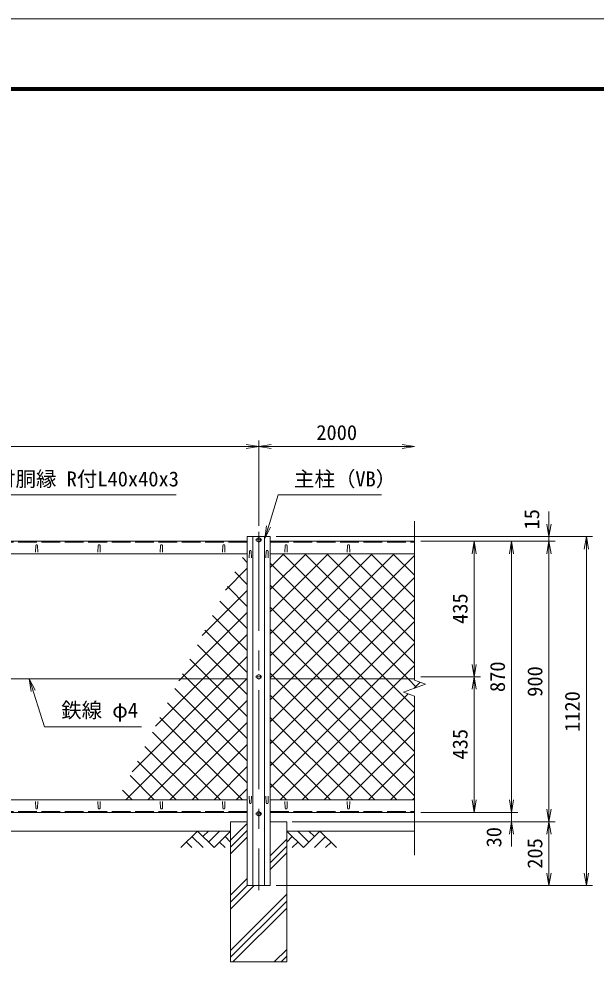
# Model space of a CAD drawing. Units: millimetres, scale not verified. Extents: x -4200 to 4200, y -2970 to 2970.
# Drawn here: x -2149 to -298, y -66 to 2970 of the extents above; entities that cross this region are included whole.
import ezdxf
from ezdxf.enums import TextEntityAlignment as Align

# ---------------------------------------------------------------- set-up
doc = ezdxf.new("R2010")
doc.units = ezdxf.units.MM
doc.header["$LTSCALE"] = 10
doc.linetypes.add('DASHED', pattern=[7.5, 6, -1.5])
doc.linetypes.add('USER1', pattern=[50.8, 31.75, -6.35, 6.35, -6.35])
for name, color, linetype, lineweight in [('0-0_D-STR1', 1, 'Continuous', 18), ('0-1_D-BMK', 2, 'USER1', 13), ('0-2_D-STR-DIM', 7, 'Continuous', 13), ('0-3_D-STR3', 3, 'Continuous', 13), ('0-4_D-BGD', 7, 'Continuous', 18), ('0-5_D-STR4', 7, 'Continuous', 18), ('0-6_D-DCR-HCH', 7, 'Continuous', 13), ('0-7_0', 7, 'Continuous', 18), ('0-9_D-STR2', 7, 'Continuous', 13), ('0-A_D-STR-TXT', 7, 'Continuous', 13), ('0-B_D-TTL', 7, 'Continuous', 18)]:
    doc.layers.add(name, color=color, linetype=linetype, lineweight=lineweight)
doc.styles.add('ＭＳ ゴシック', font='')
doc.styles.get('ＭＳ ゴシック').set_extended_font_data('MS Gothic')

# ---------------------------------------------------------------- blocks, each defined once
blk = doc.blocks.new('_Open')
at = {"layer": '0-7_0'}
blk.add_line((-10, 1.667), (0, 0), dxfattribs=at)
blk.add_lwpolyline([(-10, -1.667), (0, 0), (-10, 0)], dxfattribs=at)

msp = doc.modelspace()

# ---------------------------------------------------------------- linework, layer by layer
at = {"layer": '0-0_D-STR1'}
for p, q in [((-1398.97, 188.92), (-1398.97, 1308.92)), ((-1360.97, 188.92), (-1360.97, 1308.92)), ((-1343.47, 188.92), (-1343.47, 1308.92)), ((-1416.47, 1293.92), (-3354.97, 1293.92)), ((-2094.97, 1280.79), (-2095.72, 1259.29)), ((-2088.97, 1280.79), (-2088.22, 1259.29)), ((-1894.97, 1280.79), (-1895.72, 1259.29)), ((-1888.97, 1280.79), (-1888.22, 1259.29)), ((-1694.97, 1280.79), (-1695.72, 1259.29)), ((-1688.97, 1280.79), (-1688.22, 1259.29)), ((-1494.97, 1280.79), (-1495.72, 1259.29)), ((-1488.97, 1280.79), (-1488.22, 1259.29)), ((-1343.47, 1293.92), (-879.97, 1293.92)), ((-1294.97, 1280.79), (-1295.72, 1259.29)), ((-1288.97, 1280.79), (-1288.22, 1259.29)), ((-1094.97, 1280.79), (-1095.72, 1259.29)), ((-1088.97, 1280.79), (-1088.22, 1259.29)), ((-3354.97, 1253.92), (-1416.47, 1253.92)), ((-1409.97, 1262.3), (-1410.72, 1240.8)), ((-1403.97, 1262.3), (-1403.22, 1240.8)), ((-1355.97, 1262.3), (-1356.72, 1240.8)), ((-1349.97, 1262.3), (-1349.22, 1240.8)), ((-879.97, 1253.92), (-1343.47, 1253.92)), ((-3354.97, 463.92), (-1416.47, 463.92)), ((-2094.97, 437.05), (-2095.72, 458.55)), ((-2088.97, 437.05), (-2088.22, 458.55)), ((-1894.97, 437.05), (-1895.72, 458.55)), ((-1888.97, 437.05), (-1888.22, 458.55)), ((-1694.97, 437.05), (-1695.72, 458.55)), ((-1688.97, 437.05), (-1688.22, 458.55)), ((-1494.97, 437.05), (-1495.72, 458.55)), ((-1488.97, 437.05), (-1488.22, 458.55)), ((-1409.97, 454.25), (-1410.72, 475.75)), ((-1403.97, 454.25), (-1403.22, 475.75)), ((-1355.97, 454.25), (-1356.72, 475.75)), ((-1349.97, 454.25), (-1349.22, 475.75)), ((-879.97, 463.92), (-1343.47, 463.92)), ((-1294.97, 437.05), (-1295.72, 458.55)), ((-1288.97, 437.05), (-1288.22, 458.55)), ((-1094.97, 437.05), (-1095.72, 458.55)), ((-1088.97, 437.05), (-1088.22, 458.55)), ((-1416.47, 423.92), (-3354.97, 423.92)), ((-1343.47, 423.92), (-879.97, 423.92)), ((-1416.47, 188.92), (-1343.47, 188.92))]:
    msp.add_line(p, q, dxfattribs=at)
at = {"layer": '0-0_D-STR1', "linetype": 'DASHED'}
for p, q in [((-1416.47, 1290.92), (-3354.97, 1290.92)), ((-1343.47, 1290.92), (-879.97, 1290.92)), ((-1416.47, 426.92), (-3354.97, 426.92)), ((-1343.47, 426.92), (-879.97, 426.92))]:
    msp.add_line(p, q, dxfattribs=at)
at = {"layer": '0-0_D-STR1'}
msp.add_lwpolyline([(-1416.47, 188.92), (-1416.47, 1308.92), (-1343.47, 1308.92)], dxfattribs=at)
for centre, start, end in [((-2091.97, 1279.54), 22.61986, 157.38014), ((-1891.97, 1279.54), 22.61986, 157.38014), ((-1691.97, 1279.54), 22.61986, 157.38014), ((-1491.97, 1279.54), 22.61986, 157.38014), ((-1291.97, 1279.54), 22.61986, 157.38014), ((-1091.97, 1279.54), 22.61986, 157.38014), ((-1406.97, 1261.05), 22.61986, 157.38014), ((-1352.97, 1261.05), 22.61986, 157.38014), ((-2091.97, 438.3), 202.61986, 337.38014), ((-1891.97, 438.3), 202.61986, 337.38014), ((-1691.97, 438.3), 202.61986, 337.38014), ((-1491.97, 438.3), 202.61986, 337.38014), ((-1406.97, 455.5), 202.61986, 337.38014), ((-1352.97, 455.5), 202.61986, 337.38014), ((-1291.97, 438.3), 202.61986, 337.38014), ((-1091.97, 438.3), 202.61986, 337.38014)]:
    msp.add_arc(centre, 3.25, start, end, dxfattribs=at)
at = {"layer": '0-1_D-BMK'}
for p, q in [((-1379.97, 1323.92), (-1379.97, 173.92)), ((-1369.97, 1298.42), (-1389.97, 1298.42)), ((-1369.97, 858.92), (-1389.97, 858.92)), ((-1369.97, 419.42), (-1389.97, 419.42))]:
    msp.add_line(p, q, dxfattribs=at)
at = {"layer": '0-2_D-STR-DIM'}
for p, q in [((-1379.97, 1343.92), (-1379.97, 1617.7)), ((-1379.97, 1343.92), (-1379.97, 1617.7)), ((-3379.97, 1597.7), (-1379.97, 1597.7)), ((-1379.97, 1597.7), (-879.97, 1597.7)), ((-448.93, 1348.92), (-448.93, 1388.92)), ((-879.97, 1358.37), (-879.97, 848.14)), ((-1323.47, 1308.92), (-428.93, 1308.92)), ((-1323.47, 1308.92), (-308.93, 1308.92)), ((-448.93, 1293.92), (-448.93, 1308.92)), ((-328.93, 188.92), (-328.93, 1308.92)), ((-859.97, 1293.92), (-668.93, 1293.92)), ((-859.97, 1293.92), (-548.93, 1293.92)), ((-859.97, 1293.92), (-428.93, 1293.92)), ((-859.97, 1293.92), (-428.93, 1293.92)), ((-688.93, 858.92), (-688.93, 1293.92)), ((-568.93, 1293.92), (-568.93, 423.92)), ((-448.93, 1293.92), (-448.93, 393.92)), ((-448.93, 1253.92), (-448.93, 1213.92)), ((-859.97, 858.92), (-668.93, 858.92)), ((-859.97, 858.92), (-668.93, 858.92)), ((-688.93, 423.92), (-688.93, 858.92)), ((-915.21, 809.67), (-844.74, 835.32)), ((-844.74, 835.32), (-879.97, 848.14)), ((-879.97, 796.84), (-915.21, 809.67)), ((-879.97, 796.84), (-879.97, 286.61)), ((-568.93, 463.92), (-568.93, 503.92)), ((-859.97, 423.92), (-668.93, 423.92)), ((-859.97, 423.92), (-548.93, 423.92)), ((-859.97, 423.92), (-548.93, 423.92)), ((-568.93, 423.92), (-568.93, 393.92)), ((-1272.2, 393.92), (-428.93, 393.92)), ((-1269.97, 393.92), (-548.93, 393.92)), ((-1269.97, 393.92), (-428.93, 393.92)), ((-448.93, 393.92), (-448.93, 188.92)), ((-568.93, 353.92), (-568.93, 313.92)), ((-1323.47, 188.92), (-428.93, 188.92)), ((-1323.47, 188.92), (-308.93, 188.92))]:
    msp.add_line(p, q, dxfattribs=at)
at = {"layer": '0-3_D-STR3'}
for p, q in [((-1379.97, 1305.92), (-1386.47, 1302.17)), ((-1373.47, 1302.17), (-1379.97, 1305.92)), ((-1386.47, 1302.17), (-1386.47, 1294.66)), ((-1386.47, 1294.66), (-1379.97, 1290.91)), ((-1379.97, 1290.91), (-1373.47, 1294.66)), ((-1373.47, 1294.66), (-1373.47, 1302.17)), ((-1416.47, 852.17), (-3354.97, 852.17)), ((-1379.97, 866.42), (-1386.47, 862.67)), ((-1386.47, 862.67), (-1386.47, 855.16)), ((-1386.47, 855.16), (-1379.97, 851.41)), ((-1373.47, 862.67), (-1379.97, 866.42)), ((-1379.97, 851.41), (-1373.47, 855.16)), ((-1373.47, 855.16), (-1373.47, 862.67)), ((-879.97, 852.17), (-1343.47, 852.17)), ((-1379.97, 426.92), (-1386.47, 423.17)), ((-1373.47, 423.17), (-1379.97, 426.92)), ((-1386.47, 423.17), (-1386.47, 415.66)), ((-1386.47, 415.66), (-1379.97, 411.91)), ((-1379.97, 411.91), (-1373.47, 415.66)), ((-1373.47, 415.66), (-1373.47, 423.17))]:
    msp.add_line(p, q, dxfattribs=at)
for centre in [(-1379.97, 1298.42), (-1379.97, 858.92), (-1379.97, 419.42)]:
    msp.add_circle(centre, 6.25, dxfattribs=at)
at = {"layer": '0-4_D-BGD'}
for p, q in [((-1469.97, 363.92), (-3289.97, 363.92)), ((-1289.97, 363.92), (-879.97, 363.92))]:
    msp.add_line(p, q, dxfattribs=at)
at = {"layer": '0-5_D-STR4'}
for p, q in [((-1469.97, 393.92), (-1469.97, -56.08)), ((-1416.47, 393.92), (-1469.97, 393.92)), ((-1289.97, 393.92), (-1343.47, 393.92)), ((-1289.97, 393.92), (-1289.97, -56.08)), ((-1289.97, -56.08), (-1469.97, -56.08))]:
    msp.add_line(p, q, dxfattribs=at)
at = {"layer": '0-6_D-DCR-HCH'}
for p, q in [((-1469.97, 334.55), (-1416.47, 388.05)), ((-1469.97, 312.45), (-1416.47, 365.95)), ((-1576.4, 363.92), (-1629.61, 310.71)), ((-1594.14, 346.18), (-1558.5, 310.71)), ((-1576.4, 363.92), (-1523.19, 310.71)), ((-1558.66, 346.18), (-1540.92, 363.92)), ((-1540.92, 328.44), (-1505.45, 363.92)), ((-1523.19, 310.71), (-1469.97, 363.92)), ((-1487.71, 346.18), (-1469.97, 328.52)), ((-1469.97, 290.36), (-1416.47, 343.86)), ((-1343.47, 284.27), (-1289.97, 337.77)), ((-1236.76, 310.71), (-1289.97, 363.92)), ((-1272.24, 346.18), (-1289.97, 328.52)), ((-1219.03, 328.44), (-1254.5, 363.92)), ((-1183.55, 363.92), (-1236.76, 310.71)), ((-1201.2, 346.09), (-1219.03, 363.92)), ((-1165.81, 346.18), (-1201.45, 310.71)), ((-1183.55, 363.92), (-1130.34, 310.71)), ((-1611.87, 328.44), (-1594.05, 310.71)), ((-1505.45, 328.44), (-1487.63, 310.71)), ((-1343.47, 262.18), (-1289.97, 315.68)), ((-1254.5, 328.44), (-1272.32, 310.71)), ((-1148.08, 328.44), (-1165.89, 310.71)), ((-1343.47, 240.08), (-1289.97, 293.58)), ((-1469.97, 157.77), (-1416.47, 211.27)), ((-1469.97, 135.68), (-1416.47, 189.18)), ((-1469.97, 113.58), (-1394.64, 188.92)), ((-1469.97, -19), (-1289.97, 161)), ((-1469.97, -41.1), (-1289.97, 138.9)), ((-1462.86, -56.08), (-1289.97, 116.8)), ((-1330.28, -56.08), (-1289.97, -15.78)), ((-1308.18, -56.08), (-1289.97, -37.88))]:
    msp.add_line(p, q, dxfattribs=at)
at = {"layer": '0-9_D-STR2'}
for p, q in [((-1343.47, 1209.32), (-1298.88, 1253.92)), ((-1343.47, 1138.61), (-1228.16, 1253.92)), ((-1343.47, 1067.9), (-1157.45, 1253.92)), ((-1343.47, 997.19), (-1086.74, 1253.92)), ((-1343.47, 926.48), (-1016.03, 1253.92)), ((-1343.47, 855.76), (-945.32, 1253.92)), ((-1276.36, 852.17), (-879.97, 1248.55)), ((-879.97, 901.75), (-1232.14, 1253.92)), ((-879.97, 972.46), (-1161.43, 1253.92)), ((-879.97, 1043.17), (-1090.72, 1253.92)), ((-879.97, 1113.88), (-1020.01, 1253.92)), ((-879.97, 1184.6), (-949.3, 1253.92)), ((-1416.47, 1226.12), (-1432.34, 1241.99)), ((-971.81, 852.17), (-1343.47, 1223.83)), ((-1486.27, 1137.23), (-1416.47, 1207.03)), ((-1416.47, 1155.41), (-1456.37, 1195.31)), ((-1205.65, 852.17), (-879.97, 1177.84)), ((-1561.29, 991.5), (-1416.47, 1136.32)), ((-1416.47, 1084.7), (-1480.4, 1148.63)), ((-1042.52, 852.17), (-1343.47, 1153.12)), ((-1416.47, 1013.99), (-1504.43, 1101.95)), ((-1134.94, 852.17), (-879.97, 1107.13)), ((-1629.91, 852.17), (-1416.47, 1065.61)), ((-1113.23, 852.17), (-1343.47, 1082.41)), ((-1416.47, 943.28), (-1528.46, 1055.27)), ((-1064.23, 852.17), (-879.97, 1036.42)), ((-1416.47, 872.57), (-1552.49, 1008.59)), ((-1183.94, 852.17), (-1343.47, 1011.7)), ((-1559.2, 852.17), (-1416.47, 994.9)), ((-1466.78, 852.17), (-1576.52, 961.91)), ((-993.52, 852.17), (-879.97, 965.71)), ((-1537.5, 852.17), (-1600.55, 915.23)), ((-1488.49, 852.17), (-1416.47, 924.19)), ((-1254.65, 852.17), (-1343.47, 940.99)), ((-1786.34, 554.32), (-1488.49, 852.17)), ((-1711.32, 700.05), (-1559.2, 852.17)), ((-1636.31, 845.78), (-1629.91, 852.17)), ((-1608.21, 852.17), (-1624.58, 868.55)), ((-1416.47, 660.44), (-1608.21, 852.17)), ((-1416.47, 731.15), (-1537.5, 852.17)), ((-1416.47, 801.86), (-1466.78, 852.17)), ((-1343.47, 785.05), (-1276.36, 852.17)), ((-1343.47, 714.34), (-1205.65, 852.17)), ((-1343.47, 643.63), (-1134.94, 852.17)), ((-1343.47, 572.92), (-1064.23, 852.17)), ((-1343.47, 502.21), (-993.52, 852.17)), ((-879.97, 477.49), (-1254.65, 852.17)), ((-879.97, 548.2), (-1183.94, 852.17)), ((-879.97, 618.91), (-1113.23, 852.17)), ((-879.97, 689.62), (-1042.52, 852.17)), ((-879.97, 760.33), (-971.81, 852.17)), ((-1416.47, 589.72), (-1648.61, 821.86)), ((-882.8, 821.46), (-862.49, 841.78)), ((-1007.82, 463.92), (-1343.47, 799.57)), ((-1240.35, 463.92), (-900.1, 804.16)), ((-1735.32, 463.92), (-1416.47, 782.76)), ((-1416.47, 519.01), (-1672.64, 775.18)), ((-1078.53, 463.92), (-1343.47, 728.86)), ((-1169.64, 463.92), (-879.97, 753.58)), ((-1432.09, 463.92), (-1696.67, 728.5)), ((-1664.61, 463.92), (-1416.47, 712.05)), ((-1502.8, 463.92), (-1720.7, 681.82)), ((-1098.93, 463.92), (-879.97, 682.87)), ((-1593.9, 463.92), (-1416.47, 641.34)), ((-1149.25, 463.92), (-1343.47, 658.15)), ((-1573.51, 463.92), (-1744.73, 635.14)), ((-1028.21, 463.92), (-879.97, 612.16)), ((-1644.22, 463.92), (-1768.76, 588.46)), ((-1219.96, 463.92), (-1343.47, 587.44)), ((-1523.19, 463.92), (-1416.47, 570.63)), ((-1714.93, 463.92), (-1792.79, 541.78)), ((-1290.67, 463.92), (-1343.47, 516.72)), ((-957.5, 463.92), (-879.97, 541.45)), ((-1785.64, 463.92), (-1816.82, 495.1)), ((-1452.48, 463.92), (-1416.47, 499.92)), ((-886.79, 463.92), (-879.97, 470.74))]:
    msp.add_line(p, q, dxfattribs=at)
for points in [[(-873.71, 824.77), (-901.1, 852.17), (-1302.85, 1253.92)], [(-1311.06, 463.92), (-922.81, 852.17), (-879.97, 895)], [(-1806.03, 463.92), (-1417.78, 852.17), (-1416.47, 853.48)], [(-937.11, 463.92), (-1325.36, 852.17), (-1343.47, 870.28)]]:
    msp.add_lwpolyline(points, dxfattribs=at)
at = {"layer": '0-A_D-STR-TXT'}
for points in [[(-1645.07, 1442.79), (-2342.95, 1442.79), (-2388.31, 1295.83)], [(-986.26, 1442.8), (-1317.64, 1442.8), (-1359.33, 1305.13)], [(-1755.92, 698.54), (-2067.25, 698.54), (-2115.34, 850.26)]]:
    msp.add_lwpolyline(points, dxfattribs=at)
at = {"layer": '0-B_D-TTL', "color": 2}
msp.add_lwpolyline([(-4200, 2970), (4200, 2970), (4200, -2970), (-4200, -2970)], close=True, dxfattribs=at)
at = {"layer": '0-B_D-TTL'}
for points in [[(-3930, 2750), (3930, 2750), (3930, -2750), (-3930, -2750)], [(-3927.5, 2747.5), (3927.5, 2747.5), (3927.5, -2747.5), (-3927.5, -2747.5)], [(-3925, 2745), (3925, 2745), (3925, -2745), (-3925, -2745)], [(-3922.5, 2742.5), (3922.5, 2742.5), (3922.5, -2742.5), (-3922.5, -2742.5)], [(-3920, 2740), (3920, 2740), (3920, -2740), (-3920, -2740)]]:
    msp.add_lwpolyline(points, close=True, dxfattribs=at)

# ---------------------------------------------------------------- block references
at = {"layer": '0-2_D-STR-DIM', "xscale": 4, "yscale": 4}
for p in [(-1379.97, 1597.7), (-879.97, 1597.7)]:
    msp.add_blockref('_Open', p, dxfattribs=at)
for p, rotation in [((-1379.97, 1597.7), 180), ((-448.93, 1308.92), 270), ((-328.93, 1308.92), 90), ((-688.93, 1293.92), 90), ((-568.93, 1293.92), 90), ((-448.93, 1293.92), 90), ((-448.93, 1293.92), 90), ((-688.93, 858.92), 270), ((-688.93, 858.92), 90), ((-688.93, 423.92), 270), ((-568.93, 423.92), 270), ((-568.93, 423.92), 270), ((-448.93, 393.92), 270), ((-568.93, 393.92), 90), ((-448.93, 393.92), 90), ((-448.93, 188.92), 270), ((-328.93, 188.92), 270)]:
    msp.add_blockref('_Open', p, dxfattribs=dict(at, rotation=rotation))
at = {"layer": '0-A_D-STR-TXT', "xscale": 4, "yscale": 4}
for p, rotation in [((-1359.91, 1303.22), 253.14944), ((-2115.95, 852.17), 107.58773)]:
    msp.add_blockref('_Open', p, dxfattribs=dict(at, rotation=rotation))

# ---------------------------------------------------------------- texts
at = {"layer": '0-2_D-STR-DIM', "style": 'ＭＳ ゴシック'}
msp.add_text('2000', height=48.09, dxfattribs=at).set_placement((-1195.24, 1604.45), align=Align.BOTTOM_LEFT)
for s, p in [('15', (-465.87, 1331.74)), ('435', (-695.68, 1028.56)), ('870', (-575.68, 810.03)), ('900', (-455.68, 794.78)), ('1120', (-335.68, 682)), ('435', (-695.68, 593.56)), ('30', (-587.19, 311.49)), ('205', (-455.68, 243.05))]:
    msp.add_text(s, height=48.09, rotation=90, dxfattribs=at).set_placement(p, align=Align.BOTTOM_LEFT)
at = {"layer": '0-A_D-STR-TXT', "style": 'ＭＳ ゴシック'}
for s, p in [('爪付胴縁 R付L40x40x3', (-2291.01, 1455.37)), ('主柱（VB）', (-1266.72, 1455.38)), ('鉄線 φ4', (-2013.53, 713.41))]:
    msp.add_text(s, height=48.09, dxfattribs=at).set_placement(p, align=Align.BOTTOM_LEFT)

doc.saveas('drawing.dxf')
